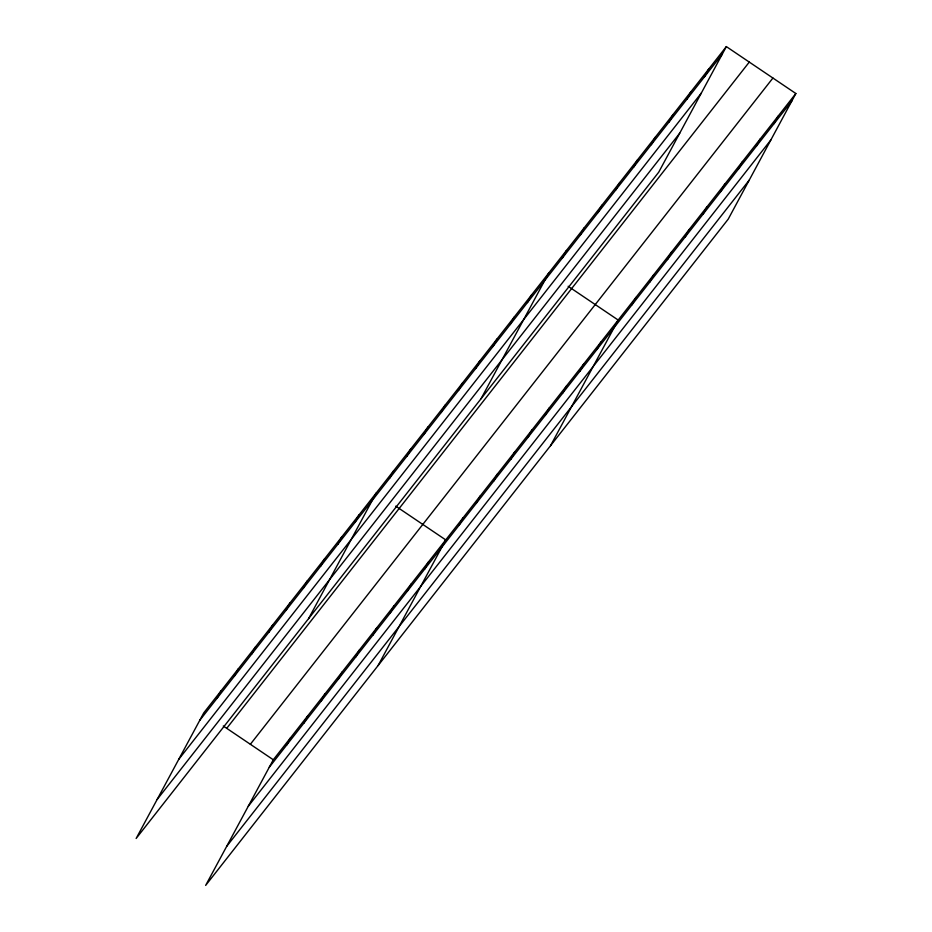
<?xml version="1.0" encoding="UTF-8"?>
<svg xmlns="http://www.w3.org/2000/svg" width="932" height="932" viewBox="0 0 932 932"><rect width="100%" height="100%" fill="white"/><g stroke="black" fill="none" stroke-linecap="round" stroke-linejoin="round"><path stroke-width="1.4" d="M217.016 698.324L221.035 690.857M234.258 676.341L238.277 668.873M251.5 654.346L255.519 646.878M268.754 632.362L272.773 624.894M285.996 610.378L290.015 602.911M303.238 588.395L307.257 580.927M320.48 566.411L324.499 558.944M337.722 544.416L341.741 536.948M354.964 522.433L358.995 514.965M308.585 618.615L376.237 492.981M389.46 478.466L393.479 470.998M406.702 456.482L410.721 449.014M423.943 434.487L427.963 427.019M441.185 412.503L445.216 405.036M458.439 390.52L462.458 383.052M475.681 368.536L479.7 361.068M492.923 346.553L496.942 339.085M795.858 93.526L273.297 759.766L205.657 885.4L728.207 219.16L795.858 93.526L726.343 46.6L203.793 712.84L136.142 838.474L658.703 172.234L726.343 46.6M510.165 324.557L514.184 317.09M286.52 745.251L290.551 737.783M527.407 302.574L531.438 295.106M303.774 723.267L307.793 715.799M481.029 398.756L548.68 273.123M321.016 701.283L325.035 693.816M562.427 257.943L566.446 250.475M338.258 679.288L342.277 671.821M580.193 235.283L584.213 227.816M355.5 657.305L359.519 649.837M597.96 212.636L601.979 205.168M372.742 635.321L376.761 627.853M615.726 189.977L619.745 182.509M389.995 613.338L394.015 605.87M633.492 167.329L637.511 159.861M407.237 591.354L411.257 583.886M651.258 144.681L655.278 137.214M424.479 569.359L428.499 561.891M669.025 122.022L673.044 114.554M378.101 665.541L445.741 539.908L395.727 506.146M686.791 99.374L690.81 91.907M458.963 525.392L462.983 517.924M704.557 76.715L708.576 69.248M476.205 503.408L480.236 495.94M493.459 481.425L497.478 473.957M510.701 459.429L514.72 451.962M527.943 437.446L531.962 429.978M545.185 415.462L549.204 407.995M562.427 393.479L566.458 386.011M579.681 371.495L583.7 364.028M596.923 349.5L600.942 342.032M550.544 445.682L618.184 320.049L568.17 286.287M631.931 304.869L635.95 297.401M649.697 282.21L653.716 274.742M667.463 259.562L671.483 252.094M685.23 236.914L689.249 229.447M702.996 214.255L707.015 206.787M720.762 191.608L724.781 184.14M738.528 168.948L742.548 161.481M756.295 146.301L760.326 138.833M774.061 123.653L778.092 116.185M199.774 720.308L722.323 54.068M178.781 759.3L701.33 93.06M157.147 799.481L679.696 133.241M226.732 728.323L749.281 62.083M250.359 744.284L772.919 78.043M269.278 767.234L791.827 100.994M248.285 806.227L770.834 139.986M226.651 846.407L749.2 180.167M223.284 726.005L273.297 759.766"/></g></svg>
